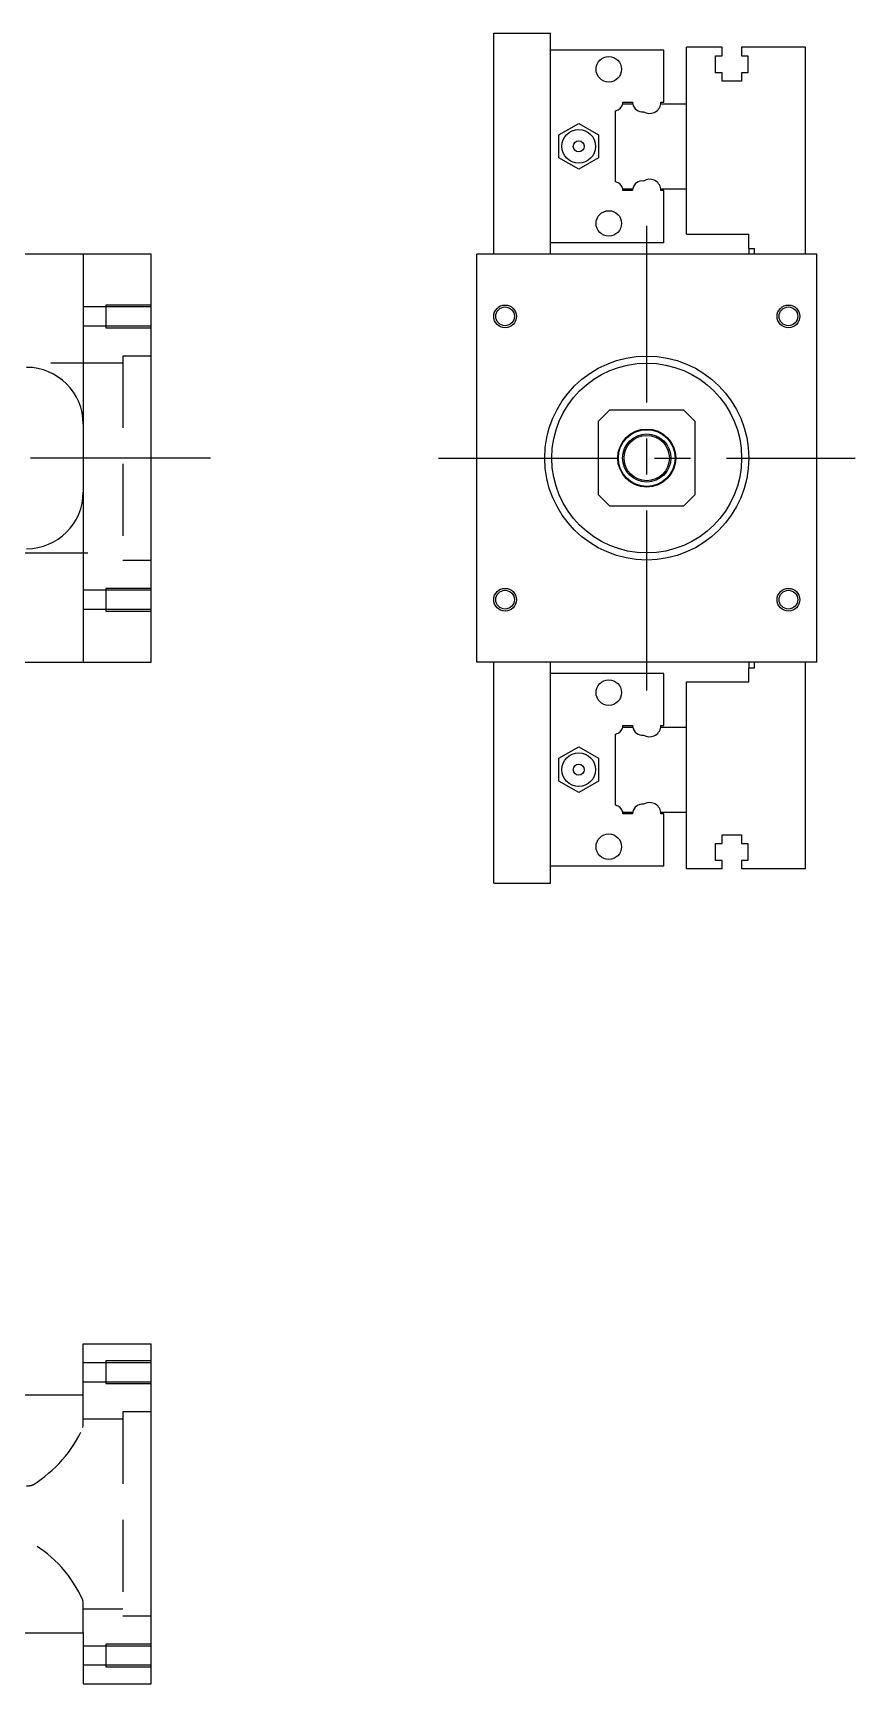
# Model space of a CAD drawing. Extents: x -12 to 809, y -260 to 77.
# Drawn here: x 664.1 to 809.2, y -216.3 to 75 of the extents above; entities that cross this region are included whole.
import ezdxf

# ---------------------------------------------------------------- set-up
doc = ezdxf.new("R2010")
doc.units = 0
doc.linetypes.add('CENTER', pattern=[50.8, 31.75, -6.35, 6.35, -6.35])
doc.linetypes.add('DASHED', pattern=[19.05, 12.7, -6.35])
doc.layers.get('0').update_dxf_attribs({"linetype": 'CONTINUOUS'})
doc.layers.add('CENTER', color=1, linetype='CENTER')

msp = doc.modelspace()

# ---------------------------------------------------------------- linework, layer by layer
at = {"color": 7, "linetype": 'CONTINUOUS'}
for p, q in [((745.44, 75), (755.44, 75)), ((745.44, 36), (745.44, 75)), ((755.44, 36), (755.44, 75)), ((775.44, 72), (755.44, 72)), ((775.44, 62.8), (775.44, 72)), ((779.44, 62.5), (779.44, 72.5)), ((785.74, 72.5), (779.44, 72.5)), ((784.59, 71), (785.74, 71)), ((784.59, 68), (784.59, 71)), ((785.74, 71), (785.74, 72.5)), ((789.14, 72.5), (789.14, 71)), ((800.44, 72.5), (789.14, 72.5)), ((789.14, 71), (790.29, 71)), ((790.29, 71), (790.29, 68)), ((800.44, 36), (800.44, 72.5)), ((785.74, 68), (784.59, 68)), ((785.74, 66.5), (785.74, 68)), ((789.14, 68), (789.14, 66.5)), ((790.29, 68), (789.14, 68)), ((789.14, 66.5), (785.74, 66.5)), ((766.94, 48.75), (766.94, 61.25)), ((768.19, 62.5), (769.96, 62.5)), ((768.23, 62.8), (769.94, 62.8)), ((774.91, 62.5), (779.44, 62.5)), ((774.94, 62.8), (775.44, 62.8)), ((779.44, 47.5), (779.44, 62.5)), ((779.44, 47.5), (779.44, 62.5)), ((756.94, 57.02), (760.44, 59.04)), ((760.44, 59.04), (763.94, 57.02)), ((756.94, 52.98), (756.94, 57.02)), ((763.94, 57.02), (763.94, 52.98)), ((760.44, 50.96), (756.94, 52.98)), ((763.94, 52.98), (760.44, 50.96)), ((768.19, 47.5), (769.96, 47.5)), ((769.94, 47.2), (768.23, 47.2)), ((774.91, 47.5), (779.44, 47.5)), ((775.44, 47.2), (774.94, 47.2)), ((775.44, 38), (775.44, 47.2)), ((779.44, 39.5), (779.44, 47.5)), ((775.44, 38), (755.44, 38)), ((779.44, 39.5), (790.44, 39.5)), ((790.44, 37), (790.44, 39.5)), ((673, 36), (655, 36)), ((673, 36), (673, -36)), ((685, 36), (673, 36)), ((685, -36), (685, 36)), ((742.44, -36), (742.44, 36)), ((802.44, 36), (742.44, 36)), ((790.44, 37), (791.44, 37)), ((790.44, 37), (790.44, 36)), ((791.44, 36), (791.44, 37)), ((802.44, -36), (802.44, 36)), ((765.94, 8.5), (763.94, 6.5)), ((763.94, -6.5), (763.94, 6.5)), ((765.94, 8.5), (778.94, 8.5)), ((780.94, 6.5), (778.94, 8.5)), ((780.94, 6.5), (780.94, -6.5)), ((763.94, -6.5), (765.94, -8.5)), ((778.94, -8.5), (765.94, -8.5)), ((778.94, -8.5), (780.94, -6.5)), ((655, -36), (673, -36)), ((673, -36), (685, -36)), ((802.44, -36), (742.44, -36)), ((745.44, -75), (745.44, -36)), ((755.44, -75), (755.44, -36)), ((790.44, -36), (790.44, -37)), ((790.44, -39.5), (790.44, -37)), ((790.44, -37), (791.44, -37)), ((791.44, -37), (791.44, -36)), ((800.44, -72.5), (800.44, -36)), ((775.44, -38), (755.44, -38)), ((775.44, -47.2), (775.44, -38)), ((779.44, -47.5), (779.44, -39.5)), ((779.44, -39.5), (790.44, -39.5)), ((766.94, -61.25), (766.94, -48.75)), ((768.19, -47.5), (769.96, -47.5)), ((768.23, -47.2), (769.94, -47.2)), ((774.91, -47.5), (779.44, -47.5)), ((774.94, -47.2), (775.44, -47.2)), ((779.44, -62.5), (779.44, -47.5)), ((779.44, -62.5), (779.44, -47.5)), ((756.94, -52.98), (760.44, -50.96)), ((760.44, -50.96), (763.94, -52.98)), ((756.94, -57.02), (756.94, -52.98)), ((763.94, -52.98), (763.94, -57.02)), ((760.44, -59.04), (756.94, -57.02)), ((763.94, -57.02), (760.44, -59.04)), ((768.19, -62.5), (769.96, -62.5)), ((769.94, -62.8), (768.23, -62.8)), ((774.91, -62.5), (779.44, -62.5)), ((775.44, -62.8), (774.94, -62.8)), ((775.44, -72), (775.44, -62.8)), ((779.44, -72.5), (779.44, -62.5)), ((785.74, -66.5), (789.14, -66.5)), ((785.74, -68), (785.74, -66.5)), ((789.14, -66.5), (789.14, -68)), ((784.59, -68), (785.74, -68)), ((784.59, -71), (784.59, -68)), ((789.14, -68), (790.29, -68)), ((790.29, -68), (790.29, -71)), ((775.44, -72), (755.44, -72)), ((785.74, -72.5), (779.44, -72.5)), ((785.74, -71), (784.59, -71)), ((785.74, -72.5), (785.74, -71)), ((789.14, -71), (789.14, -72.5)), ((790.29, -71), (789.14, -71)), ((800.44, -72.5), (789.14, -72.5)), ((745.44, -75), (755.44, -75)), ((673, -165.35), (673, -156.35)), ((673, -156.35), (685, -156.35)), ((685, -216.35), (685, -156.35)), ((655, -165.35), (673, -165.35)), ((655, -207.35), (673, -207.35)), ((673, -207.35), (673, -216.35)), ((673, -216.35), (685, -216.35))]:
    msp.add_line(p, q, dxfattribs=at)
at = {"color": 3, "linetype": 'DASHED'}
for p, q in [((677, 26.65), (673, 26.65)), ((677, 27), (677, 23)), ((685, 27), (677, 27)), ((685, 26.65), (677, 26.65)), ((673, 23.35), (677, 23.35)), ((677, 23.35), (685, 23.35)), ((677, 23), (685, 23)), ((680, 18), (680, -18)), ((685, 18), (680, 18)), ((680, 16.75), (623, 16.75)), ((623, -16.75), (680, -16.75)), ((680, -18), (685, -18)), ((677, -23), (677, -27)), ((685, -23), (677, -23)), ((677, -23.35), (673, -23.35)), ((685, -23.35), (677, -23.35)), ((673, -26.65), (677, -26.65)), ((677, -26.65), (685, -26.65)), ((677, -27), (685, -27)), ((677, -159.7), (673, -159.7)), ((677, -159.35), (677, -163.35)), ((685, -159.35), (677, -159.35)), ((685, -159.7), (677, -159.7)), ((673, -163), (677, -163)), ((677, -163), (685, -163)), ((673, -170.71), (673, -165.35)), ((677, -163.35), (685, -163.35)), ((680, -168.35), (680, -204.35)), ((685, -168.35), (680, -168.35)), ((672.96, -171.08), (673, -170.71)), ((680, -169.6), (673, -169.6)), ((673, -201.99), (672.96, -201.64)), ((673, -207.35), (673, -201.99)), ((673, -203.1), (680, -203.1)), ((680, -204.35), (685, -204.35)), ((677, -209.7), (673, -209.7)), ((677, -209.35), (677, -213.35)), ((685, -209.35), (677, -209.35)), ((685, -209.7), (677, -209.7)), ((673, -213), (677, -213)), ((677, -213), (685, -213)), ((677, -213.35), (685, -213.35))]:
    msp.add_line(p, q, dxfattribs=at)
at = {"color": 7, "linetype": 'CONTINUOUS'}
for centre, radius in [((765.74, 68.6), 2.25), ((760.44, 55), 2.97), ((760.44, 55), 0.97), ((765.74, 41.4), 2.25), ((747.44, 25), 1.65), ((797.44, 25), 1.65), ((772.44, 0), 18), ((772.44, 0), 16.75), ((772.44, 0), 5.12), ((772.44, 0), 5), ((772.44, 0), 4.25), ((772.44, 0), 4), ((747.44, -25), 1.65), ((797.44, -25), 1.65), ((765.74, -41.4), 2.25), ((760.44, -55), 2.97), ((760.44, -55), 0.97), ((765.74, -68.6), 2.25)]:
    msp.add_circle(centre, radius, dxfattribs=at)
at = {"color": 3, "linetype": 'CONTINUOUS'}
for centre in [(747.44, 25), (797.44, 25), (747.44, -25), (797.44, -25)]:
    msp.add_circle(centre, 2, dxfattribs=at)
at = {"color": 7, "linetype": 'CONTINUOUS'}
for centre, radius, start, end in [((766.54, 62.9), 1.7, 283.609, 346.391), ((766.54, 62.9), 1.7, 346.391, 356.6277), ((771.64, 62.8), 1.7, 180, 190.1642), ((771.64, 62.8), 1.7, 190.1642, 277.5402), ((772.94, 62.8), 2, 237.421, 351.3731), ((772.94, 62.8), 2, 351.3731, 0), ((766.54, 47.1), 1.7, 13.609, 76.391), ((766.54, 47.1), 1.7, 3.3723, 13.609), ((771.64, 47.2), 1.7, 169.8358, 180), ((771.64, 47.2), 1.7, 82.4598, 169.8358), ((772.94, 47.2), 2, 8.6269, 122.579), ((772.94, 47.2), 2, 0, 8.6269), ((663, 6), 10, 0, 90), ((663, -6), 10, 270, 0), ((766.54, -47.1), 1.7, 283.609, 346.391), ((766.54, -47.1), 1.7, 346.391, 356.6277), ((771.64, -47.2), 1.7, 180, 190.1642), ((771.64, -47.2), 1.7, 190.1642, 277.5402), ((772.94, -47.2), 2, 237.421, 351.3731), ((772.94, -47.2), 2, 351.3731, 0), ((771.64, -62.8), 1.7, 82.4598, 169.8358), ((772.94, -62.8), 2, 8.6269, 122.579), ((766.54, -62.9), 1.7, 13.609, 76.391), ((766.54, -62.9), 1.7, 3.3723, 13.609), ((771.64, -62.8), 1.7, 169.8358, 180), ((772.94, -62.8), 2, 0, 8.6269)]:
    msp.add_arc(centre, radius, start, end, dxfattribs=at)
at = {"color": 3, "linetype": 'DASHED'}
for centre, radius, start, end in [((652.07, -161.75), 22.88, 301.8555, 335.955), ((662.98, -178.02), 3.38, 270.3519, 290.1534), ((652.77, -210.49), 22.05, 23.6765, 59.886)]:
    msp.add_arc(centre, radius, start, end, dxfattribs=at)
at = {"layer": 'CENTER', "color": 1, "linetype": 'CENTER'}
for p, q in [((772.44, -41), (772.44, 41)), ((695.44, 0), (-11.8, 0)), ((735.69, 0), (809.19, 0))]:
    msp.add_line(p, q, dxfattribs=at)

doc.saveas('drawing.dxf')
